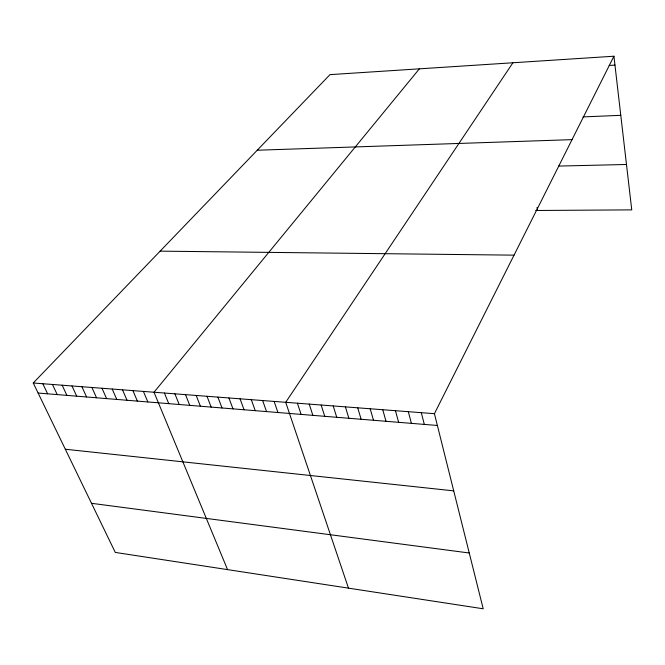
<?xml version="1.0" encoding="UTF-8"?>
<svg xmlns="http://www.w3.org/2000/svg" width="665" height="665" viewBox="0 0 665 665"><rect width="100%" height="100%" fill="white"/><g stroke="black" fill="none" stroke-linecap="round" stroke-linejoin="round"><path stroke-width="1" d="M434.428 413.68L613.928 56.217L329.99 74.63L33.25 382.998L115.286 552.424L483.197 608.783L434.428 413.68L33.25 382.998M512.906 62.768L285.701 402.308L348.477 588.151M419.382 68.836L154.014 392.234L227.555 569.622M609.165 65.461L614.959 65.103M583.006 116.915L620.778 115.319M257.247 150.232L572.033 139.642M558.583 166.075L626.48 164.479M535.674 210.481L631.75 209.874L613.928 56.217M160.132 251.146L514.028 255.152M38.113 393.04L437.37 425.467M65.32 449.232L453.721 490.87M91.496 503.305L469.249 552.997M42.801 383.73L47.631 393.813M52.435 384.461L57.232 394.594M62.161 385.21L66.916 395.384M71.978 385.958L76.699 396.174M81.895 386.722L86.575 396.98M91.903 387.487L96.541 397.786M102.003 388.26L106.608 398.609M112.21 389.033L116.766 399.432M122.51 389.823L127.023 400.264M132.909 390.621L137.381 401.103M143.407 391.427L147.838 401.951M164.413 393.032L168.752 403.655M174.903 393.83L179.201 404.503M185.502 394.644L189.749 405.359M196.2 395.459L200.398 406.224M207.006 396.29L211.154 407.096M217.912 397.121L222.01 407.978M228.935 397.969L232.974 408.867M240.057 398.817L244.055 409.765M251.295 399.673L255.235 410.679M262.65 400.546L266.532 411.593M274.113 401.419L277.937 412.516M297.396 403.206L301.104 414.403M309.217 404.104L312.866 415.359M321.162 405.018L324.744 416.323M333.223 405.941L336.739 417.296M345.418 406.872L348.867 418.277M357.728 407.82L361.112 419.274M370.181 408.767L373.497 420.28M382.757 409.731L385.999 421.294M395.467 410.704L398.643 422.325M408.318 411.685L411.411 423.356M421.302 412.682L424.32 424.411M537.046 207.405L537.561 210.472"/></g></svg>
